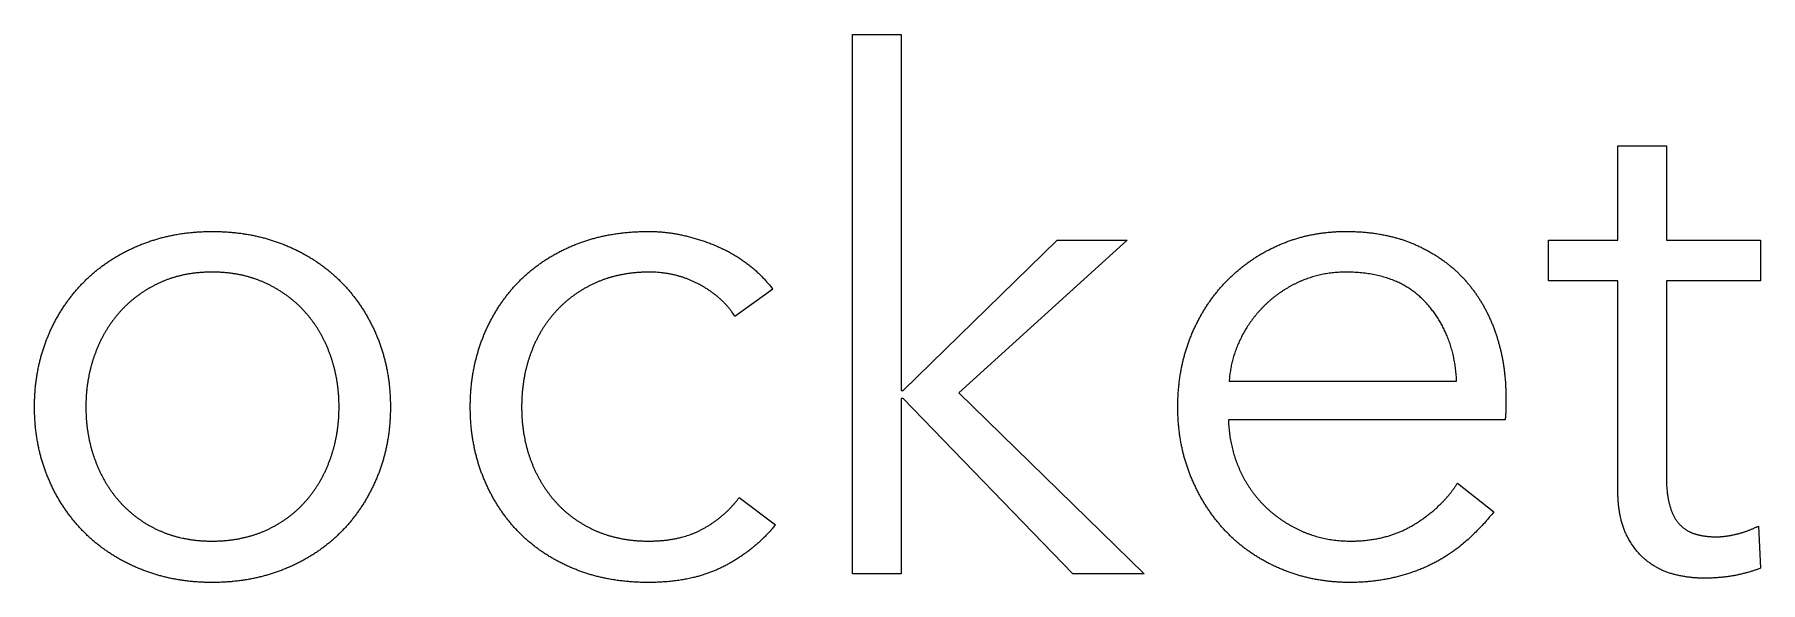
# Model space of a CAD drawing. Header units: millimetres. Extents: x -39.1 to 39.1, y -23.1 to 23.1.
# Drawn here: x 22.86 to 28.18, y -16.32 to -14.63 of the extents above; entities that cross this region are included whole.
import ezdxf

# ---------------------------------------------------------------- set-up
doc = ezdxf.new("R2010")
doc.units = ezdxf.units.MM

msp = doc.modelspace()

# ---------------------------------------------------------------- linework, layer by layer
for p, q in [((25.3792, -14.6342), (25.5288, -14.6342)), ((25.3792, -16.2974), (25.3792, -14.6342)), ((25.3792, -14.6342), (25.3792, -14.6342, -0.05)), ((25.3792, -14.6342, -0.05), (25.5288, -14.6342, -0.05)), ((25.3792, -14.6342), (25.5288, -14.6342)), ((25.3792, -16.2974, -0.05), (25.3792, -14.6342, -0.05)), ((25.3792, -14.6342), (25.3792, -14.6342, -0.05)), ((25.3792, -16.2974), (25.3792, -14.6342)), ((25.3792, -14.6342, -0.05), (25.5288, -14.6342, -0.05)), ((25.3792, -16.2974, -0.05), (25.3792, -14.6342, -0.05)), ((25.5288, -14.6342), (25.5288, -15.732)), ((25.5288, -14.6342), (25.5288, -14.6342, -0.05)), ((25.5288, -14.6342), (25.5288, -14.6342, -0.05)), ((25.5288, -14.6342, -0.05), (25.5288, -15.732, -0.05)), ((25.5288, -14.6342), (25.5288, -15.732)), ((25.5288, -14.6342, -0.05), (25.5288, -15.732, -0.05)), ((27.7398, -15.2678), (27.7398, -14.9774)), ((27.7398, -14.9774), (27.8894, -14.9774)), ((27.7398, -14.9774), (27.7398, -14.9774, -0.05)), ((27.7398, -14.9774, -0.05), (27.8894, -14.9774, -0.05)), ((27.7398, -14.9774), (27.8894, -14.9774)), ((27.7398, -15.2678, -0.05), (27.7398, -14.9774, -0.05)), ((27.7398, -14.9774), (27.7398, -14.9774, -0.05)), ((27.7398, -15.2678), (27.7398, -14.9774)), ((27.7398, -14.9774, -0.05), (27.8894, -14.9774, -0.05)), ((27.7398, -15.2678, -0.05), (27.7398, -14.9774, -0.05)), ((27.8894, -14.9774), (27.8894, -15.2678)), ((27.8894, -14.9774), (27.8894, -14.9774, -0.05)), ((27.8894, -14.9774, -0.05), (27.8894, -15.2678, -0.05)), ((27.8894, -14.9774), (27.8894, -15.2678)), ((27.8894, -14.9774), (27.8894, -14.9774, -0.05)), ((27.8894, -14.9774, -0.05), (27.8894, -15.2678, -0.05)), ((23.4036, -15.2414), (23.4036, -15.2414, -0.05)), ((23.4036, -15.2414), (23.4036, -15.2414, -0.05)), ((24.75, -15.2414), (24.75, -15.2414, -0.05)), ((24.75, -15.2414), (24.75, -15.2414, -0.05)), ((25.5354, -15.732), (26.0106, -15.2678)), ((25.5354, -15.732, -0.05), (26.0106, -15.2678, -0.05)), ((25.5354, -15.732), (26.0106, -15.2678)), ((25.5354, -15.732, -0.05), (26.0106, -15.2678, -0.05)), ((26.2262, -15.2678), (25.707, -15.7386)), ((26.2262, -15.2678, -0.05), (25.707, -15.7386, -0.05)), ((26.2262, -15.2678), (25.707, -15.7386)), ((26.2262, -15.2678, -0.05), (25.707, -15.7386, -0.05)), ((26.0106, -15.2678), (26.2262, -15.2678)), ((26.0106, -15.2678), (26.0106, -15.2678, -0.05)), ((26.0106, -15.2678, -0.05), (26.2262, -15.2678, -0.05)), ((26.0106, -15.2678), (26.2262, -15.2678)), ((26.0106, -15.2678), (26.0106, -15.2678, -0.05)), ((26.0106, -15.2678, -0.05), (26.2262, -15.2678, -0.05)), ((26.2262, -15.2678), (26.2262, -15.2678, -0.05)), ((26.2262, -15.2678), (26.2262, -15.2678, -0.05)), ((26.9016, -15.2414), (26.9016, -15.2414, -0.05)), ((26.9016, -15.2414), (26.9016, -15.2414, -0.05)), ((27.5264, -15.3932), (27.5264, -15.2678)), ((27.5264, -15.2678), (27.7398, -15.2678)), ((27.5264, -15.2678), (27.5264, -15.2678, -0.05)), ((27.5264, -15.2678, -0.05), (27.7398, -15.2678, -0.05)), ((27.5264, -15.2678), (27.7398, -15.2678)), ((27.5264, -15.3932, -0.05), (27.5264, -15.2678, -0.05)), ((27.5264, -15.2678), (27.5264, -15.2678, -0.05)), ((27.5264, -15.3932), (27.5264, -15.2678)), ((27.5264, -15.2678, -0.05), (27.7398, -15.2678, -0.05)), ((27.5264, -15.3932, -0.05), (27.5264, -15.2678, -0.05)), ((27.7398, -15.2678), (27.7398, -15.2678, -0.05)), ((27.7398, -15.2678), (27.7398, -15.2678, -0.05)), ((27.8894, -15.2678), (28.1798, -15.2678)), ((27.8894, -15.2678), (27.8894, -15.2678, -0.05)), ((27.8894, -15.2678, -0.05), (28.1798, -15.2678, -0.05)), ((27.8894, -15.2678), (28.1798, -15.2678)), ((27.8894, -15.2678), (27.8894, -15.2678, -0.05)), ((27.8894, -15.2678, -0.05), (28.1798, -15.2678, -0.05)), ((28.1798, -15.2678), (28.1798, -15.3932)), ((28.1798, -15.2678), (28.1798, -15.2678, -0.05)), ((28.1798, -15.2678), (28.1798, -15.2678, -0.05)), ((28.1798, -15.2678, -0.05), (28.1798, -15.3932, -0.05)), ((28.1798, -15.2678), (28.1798, -15.3932)), ((28.1798, -15.2678, -0.05), (28.1798, -15.3932, -0.05)), ((23.1836, -15.2821), (23.1836, -15.2821, -0.05)), ((23.1836, -15.2821), (23.1836, -15.2821, -0.05)), ((23.6258, -15.2821), (23.6258, -15.2821, -0.05)), ((23.6258, -15.2821), (23.6258, -15.2821, -0.05)), ((24.5234, -15.2821), (24.5234, -15.2821, -0.05)), ((24.5234, -15.2821), (24.5234, -15.2821, -0.05)), ((24.9601, -15.2865), (24.9601, -15.2865, -0.05)), ((24.9601, -15.2865), (24.9601, -15.2865, -0.05)), ((26.697, -15.2821), (26.697, -15.2821, -0.05)), ((26.697, -15.2821), (26.697, -15.2821, -0.05)), ((27.115, -15.2821), (27.115, -15.2821, -0.05)), ((27.115, -15.2821), (27.115, -15.2821, -0.05)), ((23.4036, -15.3668), (23.4036, -15.3668, -0.05)), ((23.4036, -15.3668), (23.4036, -15.3668, -0.05)), ((24.7522, -15.3668), (24.7522, -15.3668, -0.05)), ((24.7522, -15.3668), (24.7522, -15.3668, -0.05)), ((26.9016, -15.3668), (26.9016, -15.3668, -0.05)), ((26.9016, -15.3668), (26.9016, -15.3668, -0.05)), ((23.0098, -15.3954), (23.0098, -15.3954, -0.05)), ((23.0098, -15.3954), (23.0098, -15.3954, -0.05)), ((23.2419, -15.3998), (23.2419, -15.3998, -0.05)), ((23.2419, -15.3998), (23.2419, -15.3998, -0.05)), ((23.5664, -15.3998), (23.5664, -15.3998, -0.05)), ((23.5664, -15.3998), (23.5664, -15.3998, -0.05)), ((23.7996, -15.3954), (23.7996, -15.3954, -0.05)), ((23.7996, -15.3954), (23.7996, -15.3954, -0.05)), ((24.3507, -15.3954), (24.3507, -15.3954, -0.05)), ((24.3507, -15.3954), (24.3507, -15.3954, -0.05)), ((24.5894, -15.3987), (24.5894, -15.3987, -0.05)), ((24.5894, -15.3987), (24.5894, -15.3987, -0.05)), ((24.9073, -15.4053), (24.9073, -15.4053, -0.05)), ((24.9073, -15.4053), (24.9073, -15.4053, -0.05)), ((25.1328, -15.4196), (25.0162, -15.5032)), ((25.1328, -15.4196, -0.05), (25.0162, -15.5032, -0.05)), ((25.1328, -15.4196), (25.0162, -15.5032)), ((25.1328, -15.4196, -0.05), (25.0162, -15.5032, -0.05)), ((25.1328, -15.4196), (25.1328, -15.4196, -0.05)), ((25.1328, -15.4196), (25.1328, -15.4196, -0.05)), ((26.532, -15.3954), (26.532, -15.3954, -0.05)), ((26.532, -15.3954), (26.532, -15.3954, -0.05)), ((26.763, -15.3943), (26.763, -15.3943, -0.05)), ((26.763, -15.3943), (26.763, -15.3943, -0.05)), ((27.269, -15.3921), (27.269, -15.3921, -0.05)), ((27.269, -15.3921), (27.269, -15.3921, -0.05)), ((27.7398, -15.3932), (27.5264, -15.3932)), ((27.5264, -15.3932), (27.5264, -15.3932, -0.05)), ((27.7398, -15.3932, -0.05), (27.5264, -15.3932, -0.05)), ((27.5264, -15.3932), (27.5264, -15.3932, -0.05)), ((27.7398, -15.3932), (27.5264, -15.3932)), ((27.7398, -15.3932, -0.05), (27.5264, -15.3932, -0.05)), ((27.7398, -16.0356), (27.7398, -15.3932)), ((27.7398, -15.3932), (27.7398, -15.3932, -0.05)), ((27.7398, -16.0356, -0.05), (27.7398, -15.3932, -0.05)), ((27.7398, -15.3932), (27.7398, -15.3932, -0.05)), ((27.7398, -16.0356), (27.7398, -15.3932)), ((27.7398, -16.0356, -0.05), (27.7398, -15.3932, -0.05)), ((28.1798, -15.3932), (27.8894, -15.3932)), ((27.8894, -15.3932), (27.8894, -15.9938)), ((27.8894, -15.3932), (27.8894, -15.3932, -0.05)), ((27.8894, -15.3932, -0.05), (27.8894, -15.9938, -0.05)), ((27.8894, -15.3932), (27.8894, -15.9938)), ((28.1798, -15.3932, -0.05), (27.8894, -15.3932, -0.05)), ((27.8894, -15.3932), (27.8894, -15.3932, -0.05)), ((28.1798, -15.3932), (27.8894, -15.3932)), ((27.8894, -15.3932, -0.05), (27.8894, -15.9938, -0.05)), ((28.1798, -15.3932, -0.05), (27.8894, -15.3932, -0.05)), ((28.1798, -15.3932), (28.1798, -15.3932, -0.05)), ((28.1798, -15.3932), (28.1798, -15.3932, -0.05)), ((23.1198, -15.4889), (23.1198, -15.4889, -0.05)), ((23.1198, -15.4889), (23.1198, -15.4889, -0.05)), ((23.6896, -15.4889), (23.6896, -15.4889, -0.05)), ((23.6896, -15.4889), (23.6896, -15.4889, -0.05)), ((24.4651, -15.4867), (24.4651, -15.4867, -0.05)), ((24.4651, -15.4867), (24.4651, -15.4867, -0.05)), ((26.6508, -15.4691), (26.6508, -15.4691, -0.05)), ((26.6508, -15.4691), (26.6508, -15.4691, -0.05)), ((27.1491, -15.4625), (27.1491, -15.4625, -0.05)), ((27.1491, -15.4625), (27.1491, -15.4625, -0.05)), ((25.0162, -15.5032), (25.0162, -15.5032, -0.05)), ((25.0162, -15.5032), (25.0162, -15.5032, -0.05)), ((22.8965, -15.567), (22.8965, -15.567, -0.05)), ((22.8965, -15.567), (22.8965, -15.567, -0.05)), ((23.9129, -15.567), (23.9129, -15.567, -0.05)), ((23.9129, -15.567), (23.9129, -15.567, -0.05)), ((24.2396, -15.567), (24.2396, -15.567, -0.05)), ((24.2396, -15.567), (24.2396, -15.567, -0.05)), ((26.422, -15.567), (26.422, -15.567, -0.05)), ((26.422, -15.567), (26.422, -15.567, -0.05)), ((26.5738, -15.5769), (26.5738, -15.5769, -0.05)), ((26.5738, -15.5769), (26.5738, -15.5769, -0.05)), ((27.3625, -15.5538), (27.3625, -15.5538, -0.05)), ((27.3625, -15.5538), (27.3625, -15.5538, -0.05)), ((23.0417, -15.6209), (23.0417, -15.6209, -0.05)), ((23.0417, -15.6209), (23.0417, -15.6209, -0.05)), ((23.7677, -15.6209), (23.7677, -15.6209, -0.05)), ((23.7677, -15.6209), (23.7677, -15.6209, -0.05)), ((24.3859, -15.6187), (24.3859, -15.6187, -0.05)), ((24.3859, -15.6187), (24.3859, -15.6187, -0.05)), ((26.5408, -15.7034, -0.05), (27.2426, -15.7034, -0.05)), ((26.5408, -15.7034), (26.5408, -15.7034, -0.05)), ((26.5408, -15.7034, -0.05), (27.2426, -15.7034, -0.05)), ((26.5408, -15.7034), (27.2426, -15.7034)), ((26.5408, -15.7034), (26.5408, -15.7034, -0.05)), ((26.5408, -15.7034), (27.2426, -15.7034)), ((27.2426, -15.7034), (27.2426, -15.7034, -0.05)), ((27.2426, -15.7034), (27.2426, -15.7034, -0.05)), ((25.5288, -15.732), (25.5354, -15.732)), ((25.5288, -15.732), (25.5288, -15.732, -0.05)), ((25.5288, -15.732, -0.05), (25.5354, -15.732, -0.05)), ((25.5288, -15.732), (25.5354, -15.732)), ((25.5288, -15.732), (25.5288, -15.732, -0.05)), ((25.5288, -15.732, -0.05), (25.5354, -15.732, -0.05)), ((25.5354, -15.7562), (25.5288, -15.7562)), ((25.5288, -15.7562), (25.5288, -16.2974)), ((25.5288, -15.7562), (25.5288, -15.7562, -0.05)), ((25.5288, -15.7562, -0.05), (25.5288, -16.2974, -0.05)), ((25.5288, -15.7562), (25.5288, -16.2974)), ((25.5354, -15.7562, -0.05), (25.5288, -15.7562, -0.05)), ((25.5288, -15.7562), (25.5288, -15.7562, -0.05)), ((25.5354, -15.7562), (25.5288, -15.7562)), ((25.5288, -15.7562, -0.05), (25.5288, -16.2974, -0.05)), ((25.5354, -15.7562, -0.05), (25.5288, -15.7562, -0.05)), ((25.5354, -15.732), (25.5354, -15.732, -0.05)), ((25.5354, -15.732), (25.5354, -15.732, -0.05)), ((26.059, -16.2974), (25.5354, -15.7562)), ((25.5354, -15.7562), (25.5354, -15.7562, -0.05)), ((26.059, -16.2974, -0.05), (25.5354, -15.7562, -0.05)), ((25.5354, -15.7562), (25.5354, -15.7562, -0.05)), ((26.059, -16.2974), (25.5354, -15.7562)), ((26.059, -16.2974, -0.05), (25.5354, -15.7562, -0.05)), ((25.707, -15.7386), (26.279, -16.2974)), ((25.707, -15.7386), (25.707, -15.7386, -0.05)), ((25.707, -15.7386, -0.05), (26.279, -16.2974, -0.05)), ((25.707, -15.7386), (26.279, -16.2974)), ((25.707, -15.7386), (25.707, -15.7386, -0.05)), ((25.707, -15.7386, -0.05), (26.279, -16.2974, -0.05)), ((27.3944, -15.7518), (27.3944, -15.7518, -0.05)), ((27.3944, -15.7518), (27.3944, -15.7518, -0.05)), ((22.8558, -15.7826), (22.8558, -15.7826, -0.05)), ((22.8558, -15.7826), (22.8558, -15.7826, -0.05)), ((23.0142, -15.7826), (23.0142, -15.7826, -0.05)), ((23.0142, -15.7826), (23.0142, -15.7826, -0.05)), ((23.7952, -15.7826), (23.7952, -15.7826, -0.05)), ((23.7952, -15.7826), (23.7952, -15.7826, -0.05)), ((23.9536, -15.7826), (23.9536, -15.7826, -0.05)), ((23.9536, -15.7826), (23.9536, -15.7826, -0.05)), ((24.2, -15.7826), (24.2, -15.7826, -0.05)), ((24.2, -15.7826), (24.2, -15.7826, -0.05)), ((24.3584, -15.7826), (24.3584, -15.7826, -0.05)), ((24.3584, -15.7826), (24.3584, -15.7826, -0.05)), ((26.3824, -15.7826), (26.3824, -15.7826, -0.05)), ((26.3824, -15.7826), (26.3824, -15.7826, -0.05)), ((27.3944, -15.7848), (27.3944, -15.7848, -0.05)), ((27.3944, -15.7848), (27.3944, -15.7848, -0.05)), ((27.3922, -15.8222), (26.5386, -15.8222)), ((26.5386, -15.8222), (26.5386, -15.8222, -0.05)), ((27.3922, -15.8222, -0.05), (26.5386, -15.8222, -0.05)), ((26.5386, -15.8222), (26.5386, -15.8222, -0.05)), ((27.3922, -15.8222), (26.5386, -15.8222)), ((27.3922, -15.8222, -0.05), (26.5386, -15.8222, -0.05)), ((27.3922, -15.8222), (27.3922, -15.8222, -0.05)), ((27.3922, -15.8222), (27.3922, -15.8222, -0.05)), ((23.0417, -15.9443), (23.0417, -15.9443, -0.05)), ((23.0417, -15.9443), (23.0417, -15.9443, -0.05)), ((23.7677, -15.9443), (23.7677, -15.9443, -0.05)), ((23.7677, -15.9443), (23.7677, -15.9443, -0.05)), ((24.3859, -15.9454), (24.3859, -15.9454, -0.05)), ((24.3859, -15.9454), (24.3859, -15.9454, -0.05)), ((26.5694, -15.9674), (26.5694, -15.9674, -0.05)), ((26.5694, -15.9674), (26.5694, -15.9674, -0.05)), ((22.8965, -15.9982), (22.8965, -15.9982, -0.05)), ((22.8965, -15.9982), (22.8965, -15.9982, -0.05)), ((23.9129, -15.9982), (23.9129, -15.9982, -0.05)), ((23.9129, -15.9982), (23.9129, -15.9982, -0.05)), ((24.2396, -15.9982), (24.2396, -15.9982, -0.05)), ((24.2396, -15.9982), (24.2396, -15.9982, -0.05)), ((26.4231, -15.9982), (26.4231, -15.9982, -0.05)), ((26.4231, -15.9982), (26.4231, -15.9982, -0.05)), ((27.2448, -16.018), (27.357, -16.106)), ((27.2448, -16.018), (27.2448, -16.018, -0.05)), ((27.2448, -16.018, -0.05), (27.357, -16.106, -0.05)), ((27.2448, -16.018), (27.357, -16.106)), ((27.2448, -16.018), (27.2448, -16.018, -0.05)), ((27.2448, -16.018, -0.05), (27.357, -16.106, -0.05)), ((27.8894, -15.9938), (27.8894, -15.9938, -0.05)), ((27.8894, -15.9938), (27.8894, -15.9938, -0.05)), ((23.1198, -16.0763), (23.1198, -16.0763, -0.05)), ((23.1198, -16.0763), (23.1198, -16.0763, -0.05)), ((23.6896, -16.0763), (23.6896, -16.0763, -0.05)), ((23.6896, -16.0763), (23.6896, -16.0763, -0.05)), ((24.464, -16.0763), (24.464, -16.0763, -0.05)), ((24.464, -16.0763), (24.464, -16.0763, -0.05)), ((25.0294, -16.062), (25.1416, -16.1456)), ((25.0294, -16.062), (25.0294, -16.062, -0.05)), ((25.0294, -16.062, -0.05), (25.1416, -16.1456, -0.05)), ((25.0294, -16.062), (25.1416, -16.1456)), ((25.0294, -16.062), (25.0294, -16.062, -0.05)), ((25.0294, -16.062, -0.05), (25.1416, -16.1456, -0.05)), ((27.7398, -16.0356), (27.7398, -16.0356, -0.05)), ((27.7398, -16.0356), (27.7398, -16.0356, -0.05)), ((26.6486, -16.0862), (26.6486, -16.0862, -0.05)), ((26.6486, -16.0862), (26.6486, -16.0862, -0.05)), ((27.357, -16.106), (27.357, -16.106, -0.05)), ((27.357, -16.106), (27.357, -16.106, -0.05)), ((27.9004, -16.0884), (27.9004, -16.0884, -0.05)), ((27.9004, -16.0884), (27.9004, -16.0884, -0.05)), ((23.0098, -16.1698), (23.0098, -16.1698, -0.05)), ((23.0098, -16.1698), (23.0098, -16.1698, -0.05)), ((23.2419, -16.1643), (23.2419, -16.1643, -0.05)), ((23.2419, -16.1643), (23.2419, -16.1643, -0.05)), ((23.5664, -16.1643), (23.5664, -16.1643, -0.05)), ((23.5664, -16.1643), (23.5664, -16.1643, -0.05)), ((23.7996, -16.1698), (23.7996, -16.1698, -0.05)), ((23.7996, -16.1698), (23.7996, -16.1698, -0.05)), ((24.3507, -16.1698), (24.3507, -16.1698, -0.05)), ((24.3507, -16.1698), (24.3507, -16.1698, -0.05)), ((24.5872, -16.1643), (24.5872, -16.1643, -0.05)), ((24.5872, -16.1643), (24.5872, -16.1643, -0.05)), ((24.9172, -16.1588), (24.9172, -16.1588, -0.05)), ((24.9172, -16.1588), (24.9172, -16.1588, -0.05)), ((25.1416, -16.1456), (25.1416, -16.1456, -0.05)), ((25.1416, -16.1456), (25.1416, -16.1456, -0.05)), ((26.5342, -16.1698), (26.5342, -16.1698, -0.05)), ((26.5342, -16.1698), (26.5342, -16.1698, -0.05)), ((26.7674, -16.1665), (26.7674, -16.1665, -0.05)), ((26.7674, -16.1665), (26.7674, -16.1665, -0.05)), ((27.1161, -16.1423), (27.1161, -16.1423, -0.05)), ((27.1161, -16.1423), (27.1161, -16.1423, -0.05)), ((27.7651, -16.1742), (27.7651, -16.1742, -0.05)), ((27.7651, -16.1742), (27.7651, -16.1742, -0.05)), ((27.9323, -16.1467), (27.9323, -16.1467, -0.05)), ((27.9323, -16.1467), (27.9323, -16.1467, -0.05)), ((27.9818, -16.1753), (27.9818, -16.1753, -0.05)), ((27.9818, -16.1753), (27.9818, -16.1753, -0.05)), ((28.0434, -16.183), (28.0434, -16.183, -0.05)), ((28.0434, -16.183), (28.0434, -16.183, -0.05)), ((28.1083, -16.1742), (28.1083, -16.1742, -0.05)), ((28.1083, -16.1742), (28.1083, -16.1742, -0.05)), ((28.1732, -16.15), (28.1798, -16.2798)), ((28.1732, -16.15), (28.1732, -16.15, -0.05)), ((28.1732, -16.15, -0.05), (28.1798, -16.2798, -0.05)), ((28.1732, -16.15), (28.1798, -16.2798)), ((28.1732, -16.15), (28.1732, -16.15, -0.05)), ((28.1732, -16.15, -0.05), (28.1798, -16.2798, -0.05)), ((23.4036, -16.1962), (23.4036, -16.1962, -0.05)), ((23.4036, -16.1962), (23.4036, -16.1962, -0.05)), ((24.75, -16.1962), (24.75, -16.1962, -0.05)), ((24.75, -16.1962), (24.75, -16.1962, -0.05)), ((26.9148, -16.1962), (26.9148, -16.1962, -0.05)), ((26.9148, -16.1962), (26.9148, -16.1962, -0.05)), ((23.1836, -16.2831), (23.1836, -16.2831, -0.05)), ((23.1836, -16.2831), (23.1836, -16.2831, -0.05)), ((23.6258, -16.2831), (23.6258, -16.2831, -0.05)), ((23.6258, -16.2831), (23.6258, -16.2831, -0.05)), ((24.5234, -16.2831), (24.5234, -16.2831, -0.05)), ((24.5234, -16.2831), (24.5234, -16.2831, -0.05)), ((24.9799, -16.2754), (24.9799, -16.2754, -0.05)), ((24.9799, -16.2754), (24.9799, -16.2754, -0.05)), ((26.7025, -16.2831), (26.7025, -16.2831, -0.05)), ((26.7025, -16.2831), (26.7025, -16.2831, -0.05)), ((27.1535, -16.2732), (27.1535, -16.2732, -0.05)), ((27.1535, -16.2732), (27.1535, -16.2732, -0.05)), ((27.83, -16.2578), (27.83, -16.2578, -0.05)), ((27.83, -16.2578), (27.83, -16.2578, -0.05)), ((28.1798, -16.2798), (28.1798, -16.2798, -0.05)), ((28.1798, -16.2798), (28.1798, -16.2798, -0.05)), ((23.4036, -16.3238), (23.4036, -16.3238, -0.05)), ((23.4036, -16.3238), (23.4036, -16.3238, -0.05)), ((24.75, -16.3238), (24.75, -16.3238, -0.05)), ((24.75, -16.3238), (24.75, -16.3238, -0.05)), ((25.5288, -16.2974), (25.3792, -16.2974)), ((25.3792, -16.2974), (25.3792, -16.2974, -0.05)), ((25.5288, -16.2974, -0.05), (25.3792, -16.2974, -0.05)), ((25.3792, -16.2974), (25.3792, -16.2974, -0.05)), ((25.5288, -16.2974), (25.3792, -16.2974)), ((25.5288, -16.2974, -0.05), (25.3792, -16.2974, -0.05)), ((25.5288, -16.2974), (25.5288, -16.2974, -0.05)), ((25.5288, -16.2974), (25.5288, -16.2974, -0.05)), ((26.279, -16.2974), (26.059, -16.2974)), ((26.059, -16.2974), (26.059, -16.2974, -0.05)), ((26.279, -16.2974, -0.05), (26.059, -16.2974, -0.05)), ((26.059, -16.2974), (26.059, -16.2974, -0.05)), ((26.279, -16.2974), (26.059, -16.2974)), ((26.279, -16.2974, -0.05), (26.059, -16.2974, -0.05)), ((26.279, -16.2974), (26.279, -16.2974, -0.05)), ((26.279, -16.2974), (26.279, -16.2974, -0.05)), ((26.9148, -16.3238), (26.9148, -16.3238, -0.05)), ((26.9148, -16.3238), (26.9148, -16.3238, -0.05)), ((27.9158, -16.2996), (27.9158, -16.2996, -0.05)), ((27.9158, -16.2996), (27.9158, -16.2996, -0.05)), ((28.0038, -16.3106), (28.0038, -16.3106, -0.05)), ((28.0038, -16.3106), (28.0038, -16.3106, -0.05)), ((28.0973, -16.3029), (28.0973, -16.3029, -0.05)), ((28.0973, -16.3029), (28.0973, -16.3029, -0.05))]:
    msp.add_line(p, q)
for points in [[(23.1836, -15.2821), (23.2848, -15.2414), (23.4036, -15.2414)], [(23.1836, -15.2821, -0.05), (23.2848, -15.2414, -0.05), (23.4036, -15.2414, -0.05)], [(23.1836, -15.2821), (23.2848, -15.2414), (23.4036, -15.2414)], [(23.1836, -15.2821, -0.05), (23.2848, -15.2414, -0.05), (23.4036, -15.2414, -0.05)], [(23.4036, -15.2414), (23.5246, -15.2414), (23.6258, -15.2821)], [(23.4036, -15.2414, -0.05), (23.5246, -15.2414, -0.05), (23.6258, -15.2821, -0.05)], [(23.4036, -15.2414), (23.5246, -15.2414), (23.6258, -15.2821)], [(23.4036, -15.2414, -0.05), (23.5246, -15.2414, -0.05), (23.6258, -15.2821, -0.05)], [(24.5234, -15.2821), (24.6246, -15.2414), (24.75, -15.2414)], [(24.5234, -15.2821, -0.05), (24.6246, -15.2414, -0.05), (24.75, -15.2414, -0.05)], [(24.5234, -15.2821), (24.6246, -15.2414), (24.75, -15.2414)], [(24.5234, -15.2821, -0.05), (24.6246, -15.2414, -0.05), (24.75, -15.2414, -0.05)], [(24.75, -15.2414), (24.8534, -15.2414), (24.9601, -15.2865)], [(24.75, -15.2414, -0.05), (24.8534, -15.2414, -0.05), (24.9601, -15.2865, -0.05)], [(24.75, -15.2414), (24.8534, -15.2414), (24.9601, -15.2865)], [(24.75, -15.2414, -0.05), (24.8534, -15.2414, -0.05), (24.9601, -15.2865, -0.05)], [(26.697, -15.2821), (26.7916, -15.2414), (26.9016, -15.2414)], [(26.697, -15.2821, -0.05), (26.7916, -15.2414, -0.05), (26.9016, -15.2414, -0.05)], [(26.697, -15.2821), (26.7916, -15.2414), (26.9016, -15.2414)], [(26.697, -15.2821, -0.05), (26.7916, -15.2414, -0.05), (26.9016, -15.2414, -0.05)], [(26.9016, -15.2414), (27.0226, -15.2414), (27.115, -15.2821)], [(26.9016, -15.2414, -0.05), (27.0226, -15.2414, -0.05), (27.115, -15.2821, -0.05)], [(26.9016, -15.2414), (27.0226, -15.2414), (27.115, -15.2821)], [(26.9016, -15.2414, -0.05), (27.0226, -15.2414, -0.05), (27.115, -15.2821, -0.05)], [(23.0098, -15.3954), (23.0824, -15.3228), (23.1836, -15.2821)], [(23.0098, -15.3954, -0.05), (23.0824, -15.3228, -0.05), (23.1836, -15.2821, -0.05)], [(23.0098, -15.3954), (23.0824, -15.3228), (23.1836, -15.2821)], [(23.0098, -15.3954, -0.05), (23.0824, -15.3228, -0.05), (23.1836, -15.2821, -0.05)], [(23.6258, -15.2821), (23.727, -15.3228), (23.7996, -15.3954)], [(23.6258, -15.2821, -0.05), (23.727, -15.3228, -0.05), (23.7996, -15.3954, -0.05)], [(23.6258, -15.2821), (23.727, -15.3228), (23.7996, -15.3954)], [(23.6258, -15.2821, -0.05), (23.727, -15.3228, -0.05), (23.7996, -15.3954, -0.05)], [(24.3507, -15.3954), (24.4222, -15.3228), (24.5234, -15.2821)], [(24.3507, -15.3954, -0.05), (24.4222, -15.3228, -0.05), (24.5234, -15.2821, -0.05)], [(24.3507, -15.3954), (24.4222, -15.3228), (24.5234, -15.2821)], [(24.3507, -15.3954, -0.05), (24.4222, -15.3228, -0.05), (24.5234, -15.2821, -0.05)], [(24.9601, -15.2865), (25.0668, -15.3316), (25.1328, -15.4196)], [(24.9601, -15.2865, -0.05), (25.0668, -15.3316, -0.05), (25.1328, -15.4196, -0.05)], [(24.9601, -15.2865), (25.0668, -15.3316), (25.1328, -15.4196)], [(24.9601, -15.2865, -0.05), (25.0668, -15.3316, -0.05), (25.1328, -15.4196, -0.05)], [(26.532, -15.3954), (26.6024, -15.3228), (26.697, -15.2821)], [(26.532, -15.3954, -0.05), (26.6024, -15.3228, -0.05), (26.697, -15.2821, -0.05)], [(26.532, -15.3954), (26.6024, -15.3228), (26.697, -15.2821)], [(26.532, -15.3954, -0.05), (26.6024, -15.3228, -0.05), (26.697, -15.2821, -0.05)], [(27.115, -15.2821), (27.2074, -15.3228), (27.269, -15.3921)], [(27.115, -15.2821, -0.05), (27.2074, -15.3228, -0.05), (27.269, -15.3921, -0.05)], [(27.115, -15.2821), (27.2074, -15.3228), (27.269, -15.3921)], [(27.115, -15.2821, -0.05), (27.2074, -15.3228, -0.05), (27.269, -15.3921, -0.05)], [(23.4036, -15.3668, -0.05), (23.3134, -15.3668, -0.05), (23.2419, -15.3998, -0.05)], [(23.4036, -15.3668, -0.05), (23.3134, -15.3668, -0.05), (23.2419, -15.3998, -0.05)], [(23.4036, -15.3668), (23.3134, -15.3668), (23.2419, -15.3998)], [(23.4036, -15.3668), (23.3134, -15.3668), (23.2419, -15.3998)], [(23.5664, -15.3998, -0.05), (23.4938, -15.3668, -0.05), (23.4036, -15.3668, -0.05)], [(23.5664, -15.3998, -0.05), (23.4938, -15.3668, -0.05), (23.4036, -15.3668, -0.05)], [(23.5664, -15.3998), (23.4938, -15.3668), (23.4036, -15.3668)], [(23.5664, -15.3998), (23.4938, -15.3668), (23.4036, -15.3668)], [(24.7522, -15.3668), (24.662, -15.3668), (24.5894, -15.3987)], [(24.7522, -15.3668, -0.05), (24.662, -15.3668, -0.05), (24.5894, -15.3987, -0.05)], [(24.7522, -15.3668), (24.662, -15.3668), (24.5894, -15.3987)], [(24.7522, -15.3668, -0.05), (24.662, -15.3668, -0.05), (24.5894, -15.3987, -0.05)], [(24.9073, -15.4053), (24.8358, -15.3668), (24.7522, -15.3668)], [(24.9073, -15.4053, -0.05), (24.8358, -15.3668, -0.05), (24.7522, -15.3668, -0.05)], [(24.9073, -15.4053), (24.8358, -15.3668), (24.7522, -15.3668)], [(24.9073, -15.4053, -0.05), (24.8358, -15.3668, -0.05), (24.7522, -15.3668, -0.05)], [(26.9016, -15.3668, -0.05), (26.8268, -15.3668, -0.05), (26.763, -15.3943, -0.05)], [(26.9016, -15.3668, -0.05), (26.8268, -15.3668, -0.05), (26.763, -15.3943, -0.05)], [(26.9016, -15.3668), (26.8268, -15.3668), (26.763, -15.3943)], [(26.9016, -15.3668), (26.8268, -15.3668), (26.763, -15.3943)], [(27.1491, -15.4625, -0.05), (27.0622, -15.3668, -0.05), (26.9016, -15.3668, -0.05)], [(27.1491, -15.4625, -0.05), (27.0622, -15.3668, -0.05), (26.9016, -15.3668, -0.05)], [(27.1491, -15.4625), (27.0622, -15.3668), (26.9016, -15.3668)], [(27.1491, -15.4625), (27.0622, -15.3668), (26.9016, -15.3668)], [(22.8965, -15.567), (22.9372, -15.468), (23.0098, -15.3954)], [(22.8965, -15.567, -0.05), (22.9372, -15.468, -0.05), (23.0098, -15.3954, -0.05)], [(22.8965, -15.567), (22.9372, -15.468), (23.0098, -15.3954)], [(22.8965, -15.567, -0.05), (22.9372, -15.468, -0.05), (23.0098, -15.3954, -0.05)], [(23.2419, -15.3998, -0.05), (23.1704, -15.4328, -0.05), (23.1198, -15.4889, -0.05)], [(23.2419, -15.3998, -0.05), (23.1704, -15.4328, -0.05), (23.1198, -15.4889, -0.05)], [(23.2419, -15.3998), (23.1704, -15.4328), (23.1198, -15.4889)], [(23.2419, -15.3998), (23.1704, -15.4328), (23.1198, -15.4889)], [(23.6896, -15.4889, -0.05), (23.639, -15.4328, -0.05), (23.5664, -15.3998, -0.05)], [(23.6896, -15.4889, -0.05), (23.639, -15.4328, -0.05), (23.5664, -15.3998, -0.05)], [(23.6896, -15.4889), (23.639, -15.4328), (23.5664, -15.3998)], [(23.6896, -15.4889), (23.639, -15.4328), (23.5664, -15.3998)], [(23.7996, -15.3954), (23.8722, -15.468), (23.9129, -15.567)], [(23.7996, -15.3954, -0.05), (23.8722, -15.468, -0.05), (23.9129, -15.567, -0.05)], [(23.7996, -15.3954), (23.8722, -15.468), (23.9129, -15.567)], [(23.7996, -15.3954, -0.05), (23.8722, -15.468, -0.05), (23.9129, -15.567, -0.05)], [(24.2396, -15.567), (24.2792, -15.468), (24.3507, -15.3954)], [(24.2396, -15.567, -0.05), (24.2792, -15.468, -0.05), (24.3507, -15.3954, -0.05)], [(24.2396, -15.567), (24.2792, -15.468), (24.3507, -15.3954)], [(24.2396, -15.567, -0.05), (24.2792, -15.468, -0.05), (24.3507, -15.3954, -0.05)], [(24.5894, -15.3987), (24.5168, -15.4306), (24.4651, -15.4867)], [(24.5894, -15.3987, -0.05), (24.5168, -15.4306, -0.05), (24.4651, -15.4867, -0.05)], [(24.5894, -15.3987), (24.5168, -15.4306), (24.4651, -15.4867)], [(24.5894, -15.3987, -0.05), (24.5168, -15.4306, -0.05), (24.4651, -15.4867, -0.05)], [(25.0162, -15.5032), (24.9788, -15.4438), (24.9073, -15.4053)], [(25.0162, -15.5032, -0.05), (24.9788, -15.4438, -0.05), (24.9073, -15.4053, -0.05)], [(25.0162, -15.5032), (24.9788, -15.4438), (24.9073, -15.4053)], [(25.0162, -15.5032, -0.05), (24.9788, -15.4438, -0.05), (24.9073, -15.4053, -0.05)], [(26.422, -15.567), (26.4616, -15.468), (26.532, -15.3954)], [(26.422, -15.567, -0.05), (26.4616, -15.468, -0.05), (26.532, -15.3954, -0.05)], [(26.422, -15.567), (26.4616, -15.468), (26.532, -15.3954)], [(26.422, -15.567, -0.05), (26.4616, -15.468, -0.05), (26.532, -15.3954, -0.05)], [(26.763, -15.3943, -0.05), (26.6992, -15.4218, -0.05), (26.6508, -15.4691, -0.05)], [(26.763, -15.3943, -0.05), (26.6992, -15.4218, -0.05), (26.6508, -15.4691, -0.05)], [(26.763, -15.3943), (26.6992, -15.4218), (26.6508, -15.4691)], [(26.763, -15.3943), (26.6992, -15.4218), (26.6508, -15.4691)], [(27.269, -15.3921), (27.3306, -15.4614), (27.3625, -15.5538)], [(27.269, -15.3921, -0.05), (27.3306, -15.4614, -0.05), (27.3625, -15.5538, -0.05)], [(27.269, -15.3921), (27.3306, -15.4614), (27.3625, -15.5538)], [(27.269, -15.3921, -0.05), (27.3306, -15.4614, -0.05), (27.3625, -15.5538, -0.05)], [(23.1198, -15.4889, -0.05), (23.0692, -15.545, -0.05), (23.0417, -15.6209, -0.05)], [(23.1198, -15.4889, -0.05), (23.0692, -15.545, -0.05), (23.0417, -15.6209, -0.05)], [(23.1198, -15.4889), (23.0692, -15.545), (23.0417, -15.6209)], [(23.1198, -15.4889), (23.0692, -15.545), (23.0417, -15.6209)], [(23.7677, -15.6209, -0.05), (23.7402, -15.545, -0.05), (23.6896, -15.4889, -0.05)], [(23.7677, -15.6209, -0.05), (23.7402, -15.545, -0.05), (23.6896, -15.4889, -0.05)], [(23.7677, -15.6209), (23.7402, -15.545), (23.6896, -15.4889)], [(23.7677, -15.6209), (23.7402, -15.545), (23.6896, -15.4889)], [(24.4651, -15.4867), (24.4134, -15.5428), (24.3859, -15.6187)], [(24.4651, -15.4867, -0.05), (24.4134, -15.5428, -0.05), (24.3859, -15.6187, -0.05)], [(24.4651, -15.4867), (24.4134, -15.5428), (24.3859, -15.6187)], [(24.4651, -15.4867, -0.05), (24.4134, -15.5428, -0.05), (24.3859, -15.6187, -0.05)], [(26.6508, -15.4691, -0.05), (26.6024, -15.5164, -0.05), (26.5738, -15.5769, -0.05)], [(26.6508, -15.4691, -0.05), (26.6024, -15.5164, -0.05), (26.5738, -15.5769, -0.05)], [(26.6508, -15.4691), (26.6024, -15.5164), (26.5738, -15.5769)], [(26.6508, -15.4691), (26.6024, -15.5164), (26.5738, -15.5769)], [(27.2426, -15.7034, -0.05), (27.236, -15.5582, -0.05), (27.1491, -15.4625, -0.05)], [(27.2426, -15.7034, -0.05), (27.236, -15.5582, -0.05), (27.1491, -15.4625, -0.05)], [(27.2426, -15.7034), (27.236, -15.5582), (27.1491, -15.4625)], [(27.2426, -15.7034), (27.236, -15.5582), (27.1491, -15.4625)], [(22.8558, -15.7826), (22.8558, -15.666), (22.8965, -15.567)], [(22.8558, -15.7826, -0.05), (22.8558, -15.666, -0.05), (22.8965, -15.567, -0.05)], [(22.8558, -15.7826), (22.8558, -15.666), (22.8965, -15.567)], [(22.8558, -15.7826, -0.05), (22.8558, -15.666, -0.05), (22.8965, -15.567, -0.05)], [(23.9129, -15.567), (23.9536, -15.666), (23.9536, -15.7826)], [(23.9129, -15.567, -0.05), (23.9536, -15.666, -0.05), (23.9536, -15.7826, -0.05)], [(23.9129, -15.567), (23.9536, -15.666), (23.9536, -15.7826)], [(23.9129, -15.567, -0.05), (23.9536, -15.666, -0.05), (23.9536, -15.7826, -0.05)], [(24.2, -15.7826), (24.2, -15.666), (24.2396, -15.567)], [(24.2, -15.7826, -0.05), (24.2, -15.666, -0.05), (24.2396, -15.567, -0.05)], [(24.2, -15.7826), (24.2, -15.666), (24.2396, -15.567)], [(24.2, -15.7826, -0.05), (24.2, -15.666, -0.05), (24.2396, -15.567, -0.05)], [(26.3824, -15.7826), (26.3824, -15.666), (26.422, -15.567)], [(26.3824, -15.7826, -0.05), (26.3824, -15.666, -0.05), (26.422, -15.567, -0.05)], [(26.3824, -15.7826), (26.3824, -15.666), (26.422, -15.567)], [(26.3824, -15.7826, -0.05), (26.3824, -15.666, -0.05), (26.422, -15.567, -0.05)], [(26.5738, -15.5769, -0.05), (26.5452, -15.6374, -0.05), (26.5408, -15.7034, -0.05)], [(26.5738, -15.5769, -0.05), (26.5452, -15.6374, -0.05), (26.5408, -15.7034, -0.05)], [(26.5738, -15.5769), (26.5452, -15.6374), (26.5408, -15.7034)], [(26.5738, -15.5769), (26.5452, -15.6374), (26.5408, -15.7034)], [(27.3625, -15.5538), (27.3944, -15.6462), (27.3944, -15.7518)], [(27.3625, -15.5538, -0.05), (27.3944, -15.6462, -0.05), (27.3944, -15.7518, -0.05)], [(27.3625, -15.5538), (27.3944, -15.6462), (27.3944, -15.7518)], [(27.3625, -15.5538, -0.05), (27.3944, -15.6462, -0.05), (27.3944, -15.7518, -0.05)], [(23.0417, -15.6209, -0.05), (23.0142, -15.6968, -0.05), (23.0142, -15.7826, -0.05)], [(23.0417, -15.6209, -0.05), (23.0142, -15.6968, -0.05), (23.0142, -15.7826, -0.05)], [(23.0417, -15.6209), (23.0142, -15.6968), (23.0142, -15.7826)], [(23.0417, -15.6209), (23.0142, -15.6968), (23.0142, -15.7826)], [(23.7952, -15.7826, -0.05), (23.7952, -15.6968, -0.05), (23.7677, -15.6209, -0.05)], [(23.7952, -15.7826, -0.05), (23.7952, -15.6968, -0.05), (23.7677, -15.6209, -0.05)], [(23.7952, -15.7826), (23.7952, -15.6968), (23.7677, -15.6209)], [(23.7952, -15.7826), (23.7952, -15.6968), (23.7677, -15.6209)], [(24.3859, -15.6187), (24.3584, -15.6946), (24.3584, -15.7826)], [(24.3859, -15.6187, -0.05), (24.3584, -15.6946, -0.05), (24.3584, -15.7826, -0.05)], [(24.3859, -15.6187), (24.3584, -15.6946), (24.3584, -15.7826)], [(24.3859, -15.6187, -0.05), (24.3584, -15.6946, -0.05), (24.3584, -15.7826, -0.05)], [(27.3944, -15.7518), (27.3944, -15.7672), (27.3944, -15.7848)], [(27.3944, -15.7518, -0.05), (27.3944, -15.7672, -0.05), (27.3944, -15.7848, -0.05)], [(27.3944, -15.7518), (27.3944, -15.7672), (27.3944, -15.7848)], [(27.3944, -15.7518, -0.05), (27.3944, -15.7672, -0.05), (27.3944, -15.7848, -0.05)], [(22.8965, -15.9982), (22.8558, -15.8992), (22.8558, -15.7826)], [(22.8965, -15.9982, -0.05), (22.8558, -15.8992, -0.05), (22.8558, -15.7826, -0.05)], [(22.8965, -15.9982), (22.8558, -15.8992), (22.8558, -15.7826)], [(22.8965, -15.9982, -0.05), (22.8558, -15.8992, -0.05), (22.8558, -15.7826, -0.05)], [(23.0142, -15.7826, -0.05), (23.0142, -15.8684, -0.05), (23.0417, -15.9443, -0.05)], [(23.0142, -15.7826, -0.05), (23.0142, -15.8684, -0.05), (23.0417, -15.9443, -0.05)], [(23.0142, -15.7826), (23.0142, -15.8684), (23.0417, -15.9443)], [(23.0142, -15.7826), (23.0142, -15.8684), (23.0417, -15.9443)], [(23.7677, -15.9443, -0.05), (23.7952, -15.8684, -0.05), (23.7952, -15.7826, -0.05)], [(23.7677, -15.9443, -0.05), (23.7952, -15.8684, -0.05), (23.7952, -15.7826, -0.05)], [(23.7677, -15.9443), (23.7952, -15.8684), (23.7952, -15.7826)], [(23.7677, -15.9443), (23.7952, -15.8684), (23.7952, -15.7826)], [(23.9536, -15.7826), (23.9536, -15.8992), (23.9129, -15.9982)], [(23.9536, -15.7826, -0.05), (23.9536, -15.8992, -0.05), (23.9129, -15.9982, -0.05)], [(23.9536, -15.7826), (23.9536, -15.8992), (23.9129, -15.9982)], [(23.9536, -15.7826, -0.05), (23.9536, -15.8992, -0.05), (23.9129, -15.9982, -0.05)], [(24.2396, -15.9982), (24.2, -15.8992), (24.2, -15.7826)], [(24.2396, -15.9982, -0.05), (24.2, -15.8992, -0.05), (24.2, -15.7826, -0.05)], [(24.2396, -15.9982), (24.2, -15.8992), (24.2, -15.7826)], [(24.2396, -15.9982, -0.05), (24.2, -15.8992, -0.05), (24.2, -15.7826, -0.05)], [(24.3584, -15.7826), (24.3584, -15.8706), (24.3859, -15.9454)], [(24.3584, -15.7826, -0.05), (24.3584, -15.8706, -0.05), (24.3859, -15.9454, -0.05)], [(24.3584, -15.7826), (24.3584, -15.8706), (24.3859, -15.9454)], [(24.3584, -15.7826, -0.05), (24.3584, -15.8706, -0.05), (24.3859, -15.9454, -0.05)], [(26.4231, -15.9982), (26.3824, -15.8992), (26.3824, -15.7826)], [(26.4231, -15.9982, -0.05), (26.3824, -15.8992, -0.05), (26.3824, -15.7826, -0.05)], [(26.4231, -15.9982), (26.3824, -15.8992), (26.3824, -15.7826)], [(26.4231, -15.9982, -0.05), (26.3824, -15.8992, -0.05), (26.3824, -15.7826, -0.05)], [(27.3944, -15.7848), (27.3944, -15.8024), (27.3922, -15.8222)], [(27.3944, -15.7848, -0.05), (27.3944, -15.8024, -0.05), (27.3922, -15.8222, -0.05)], [(27.3944, -15.7848), (27.3944, -15.8024), (27.3922, -15.8222)], [(27.3944, -15.7848, -0.05), (27.3944, -15.8024, -0.05), (27.3922, -15.8222, -0.05)], [(26.5386, -15.8222), (26.5408, -15.8992), (26.5694, -15.9674)], [(26.5386, -15.8222, -0.05), (26.5408, -15.8992, -0.05), (26.5694, -15.9674, -0.05)], [(26.5386, -15.8222), (26.5408, -15.8992), (26.5694, -15.9674)], [(26.5386, -15.8222, -0.05), (26.5408, -15.8992, -0.05), (26.5694, -15.9674, -0.05)], [(23.0417, -15.9443, -0.05), (23.0692, -16.0202, -0.05), (23.1198, -16.0763, -0.05)], [(23.0417, -15.9443, -0.05), (23.0692, -16.0202, -0.05), (23.1198, -16.0763, -0.05)], [(23.0417, -15.9443), (23.0692, -16.0202), (23.1198, -16.0763)], [(23.0417, -15.9443), (23.0692, -16.0202), (23.1198, -16.0763)], [(23.6896, -16.0763, -0.05), (23.7402, -16.0202, -0.05), (23.7677, -15.9443, -0.05)], [(23.6896, -16.0763, -0.05), (23.7402, -16.0202, -0.05), (23.7677, -15.9443, -0.05)], [(23.6896, -16.0763), (23.7402, -16.0202), (23.7677, -15.9443)], [(23.6896, -16.0763), (23.7402, -16.0202), (23.7677, -15.9443)], [(24.3859, -15.9454), (24.4134, -16.0202), (24.464, -16.0763)], [(24.3859, -15.9454, -0.05), (24.4134, -16.0202, -0.05), (24.464, -16.0763, -0.05)], [(24.3859, -15.9454), (24.4134, -16.0202), (24.464, -16.0763)], [(24.3859, -15.9454, -0.05), (24.4134, -16.0202, -0.05), (24.464, -16.0763, -0.05)], [(26.5694, -15.9674), (26.598, -16.0356), (26.6486, -16.0862)], [(26.5694, -15.9674, -0.05), (26.598, -16.0356, -0.05), (26.6486, -16.0862, -0.05)], [(26.5694, -15.9674), (26.598, -16.0356), (26.6486, -16.0862)], [(26.5694, -15.9674, -0.05), (26.598, -16.0356, -0.05), (26.6486, -16.0862, -0.05)], [(23.0098, -16.1698), (22.9372, -16.0972), (22.8965, -15.9982)], [(23.0098, -16.1698, -0.05), (22.9372, -16.0972, -0.05), (22.8965, -15.9982, -0.05)], [(23.0098, -16.1698), (22.9372, -16.0972), (22.8965, -15.9982)], [(23.0098, -16.1698, -0.05), (22.9372, -16.0972, -0.05), (22.8965, -15.9982, -0.05)], [(23.9129, -15.9982), (23.8722, -16.0972), (23.7996, -16.1698)], [(23.9129, -15.9982, -0.05), (23.8722, -16.0972, -0.05), (23.7996, -16.1698, -0.05)], [(23.9129, -15.9982), (23.8722, -16.0972), (23.7996, -16.1698)], [(23.9129, -15.9982, -0.05), (23.8722, -16.0972, -0.05), (23.7996, -16.1698, -0.05)], [(24.3507, -16.1698), (24.2792, -16.0972), (24.2396, -15.9982)], [(24.3507, -16.1698, -0.05), (24.2792, -16.0972, -0.05), (24.2396, -15.9982, -0.05)], [(24.3507, -16.1698), (24.2792, -16.0972), (24.2396, -15.9982)], [(24.3507, -16.1698, -0.05), (24.2792, -16.0972, -0.05), (24.2396, -15.9982, -0.05)], [(26.5342, -16.1698), (26.4638, -16.0972), (26.4231, -15.9982)], [(26.5342, -16.1698, -0.05), (26.4638, -16.0972, -0.05), (26.4231, -15.9982, -0.05)], [(26.5342, -16.1698), (26.4638, -16.0972), (26.4231, -15.9982)], [(26.5342, -16.1698, -0.05), (26.4638, -16.0972, -0.05), (26.4231, -15.9982, -0.05)], [(27.1161, -16.1423), (27.2008, -16.0884), (27.2448, -16.018)], [(27.1161, -16.1423, -0.05), (27.2008, -16.0884, -0.05), (27.2448, -16.018, -0.05)], [(27.1161, -16.1423), (27.2008, -16.0884), (27.2448, -16.018)], [(27.1161, -16.1423, -0.05), (27.2008, -16.0884, -0.05), (27.2448, -16.018, -0.05)], [(27.8894, -15.9938), (27.8894, -16.051), (27.9004, -16.0884)], [(27.8894, -15.9938, -0.05), (27.8894, -16.051, -0.05), (27.9004, -16.0884, -0.05)], [(27.8894, -15.9938), (27.8894, -16.051), (27.9004, -16.0884)], [(27.8894, -15.9938, -0.05), (27.8894, -16.051, -0.05), (27.9004, -16.0884, -0.05)], [(23.1198, -16.0763, -0.05), (23.1704, -16.1324, -0.05), (23.2419, -16.1643, -0.05)], [(23.1198, -16.0763, -0.05), (23.1704, -16.1324, -0.05), (23.2419, -16.1643, -0.05)], [(23.1198, -16.0763), (23.1704, -16.1324), (23.2419, -16.1643)], [(23.1198, -16.0763), (23.1704, -16.1324), (23.2419, -16.1643)], [(23.5664, -16.1643, -0.05), (23.639, -16.1324, -0.05), (23.6896, -16.0763, -0.05)], [(23.5664, -16.1643, -0.05), (23.639, -16.1324, -0.05), (23.6896, -16.0763, -0.05)], [(23.5664, -16.1643), (23.639, -16.1324), (23.6896, -16.0763)], [(23.5664, -16.1643), (23.639, -16.1324), (23.6896, -16.0763)], [(24.464, -16.0763), (24.5146, -16.1324), (24.5872, -16.1643)], [(24.464, -16.0763, -0.05), (24.5146, -16.1324, -0.05), (24.5872, -16.1643, -0.05)], [(24.464, -16.0763), (24.5146, -16.1324), (24.5872, -16.1643)], [(24.464, -16.0763, -0.05), (24.5146, -16.1324, -0.05), (24.5872, -16.1643, -0.05)], [(24.9172, -16.1588), (24.9854, -16.1214), (25.0294, -16.062)], [(24.9172, -16.1588, -0.05), (24.9854, -16.1214, -0.05), (25.0294, -16.062, -0.05)], [(24.9172, -16.1588), (24.9854, -16.1214), (25.0294, -16.062)], [(24.9172, -16.1588, -0.05), (24.9854, -16.1214, -0.05), (25.0294, -16.062, -0.05)], [(27.7651, -16.1742), (27.7398, -16.1214), (27.7398, -16.0356)], [(27.7651, -16.1742, -0.05), (27.7398, -16.1214, -0.05), (27.7398, -16.0356, -0.05)], [(27.7651, -16.1742), (27.7398, -16.1214), (27.7398, -16.0356)], [(27.7651, -16.1742, -0.05), (27.7398, -16.1214, -0.05), (27.7398, -16.0356, -0.05)], [(26.6486, -16.0862), (26.6992, -16.1368), (26.7674, -16.1665)], [(26.6486, -16.0862, -0.05), (26.6992, -16.1368, -0.05), (26.7674, -16.1665, -0.05)], [(26.6486, -16.0862), (26.6992, -16.1368), (26.7674, -16.1665)], [(26.6486, -16.0862, -0.05), (26.6992, -16.1368, -0.05), (26.7674, -16.1665, -0.05)], [(27.357, -16.106), (27.2646, -16.2226), (27.1535, -16.2732)], [(27.357, -16.106, -0.05), (27.2646, -16.2226, -0.05), (27.1535, -16.2732, -0.05)], [(27.357, -16.106), (27.2646, -16.2226), (27.1535, -16.2732)], [(27.357, -16.106, -0.05), (27.2646, -16.2226, -0.05), (27.1535, -16.2732, -0.05)], [(27.9004, -16.0884), (27.9114, -16.1258), (27.9323, -16.1467)], [(27.9004, -16.0884, -0.05), (27.9114, -16.1258, -0.05), (27.9323, -16.1467, -0.05)], [(27.9004, -16.0884), (27.9114, -16.1258), (27.9323, -16.1467)], [(27.9004, -16.0884, -0.05), (27.9114, -16.1258, -0.05), (27.9323, -16.1467, -0.05)], [(23.1836, -16.2831), (23.0824, -16.2424), (23.0098, -16.1698)], [(23.1836, -16.2831, -0.05), (23.0824, -16.2424, -0.05), (23.0098, -16.1698, -0.05)], [(23.1836, -16.2831), (23.0824, -16.2424), (23.0098, -16.1698)], [(23.1836, -16.2831, -0.05), (23.0824, -16.2424, -0.05), (23.0098, -16.1698, -0.05)], [(23.2419, -16.1643, -0.05), (23.3134, -16.1962, -0.05), (23.4036, -16.1962, -0.05)], [(23.2419, -16.1643, -0.05), (23.3134, -16.1962, -0.05), (23.4036, -16.1962, -0.05)], [(23.2419, -16.1643), (23.3134, -16.1962), (23.4036, -16.1962)], [(23.2419, -16.1643), (23.3134, -16.1962), (23.4036, -16.1962)], [(23.4036, -16.1962, -0.05), (23.4938, -16.1962, -0.05), (23.5664, -16.1643, -0.05)], [(23.4036, -16.1962, -0.05), (23.4938, -16.1962, -0.05), (23.5664, -16.1643, -0.05)], [(23.4036, -16.1962), (23.4938, -16.1962), (23.5664, -16.1643)], [(23.4036, -16.1962), (23.4938, -16.1962), (23.5664, -16.1643)], [(23.7996, -16.1698), (23.727, -16.2424), (23.6258, -16.2831)], [(23.7996, -16.1698, -0.05), (23.727, -16.2424, -0.05), (23.6258, -16.2831, -0.05)], [(23.7996, -16.1698), (23.727, -16.2424), (23.6258, -16.2831)], [(23.7996, -16.1698, -0.05), (23.727, -16.2424, -0.05), (23.6258, -16.2831, -0.05)], [(24.5234, -16.2831), (24.4222, -16.2424), (24.3507, -16.1698)], [(24.5234, -16.2831, -0.05), (24.4222, -16.2424, -0.05), (24.3507, -16.1698, -0.05)], [(24.5234, -16.2831), (24.4222, -16.2424), (24.3507, -16.1698)], [(24.5234, -16.2831, -0.05), (24.4222, -16.2424, -0.05), (24.3507, -16.1698, -0.05)], [(24.5872, -16.1643), (24.6598, -16.1962), (24.75, -16.1962)], [(24.5872, -16.1643, -0.05), (24.6598, -16.1962, -0.05), (24.75, -16.1962, -0.05)], [(24.5872, -16.1643), (24.6598, -16.1962), (24.75, -16.1962)], [(24.5872, -16.1643, -0.05), (24.6598, -16.1962, -0.05), (24.75, -16.1962, -0.05)], [(24.75, -16.1962), (24.849, -16.1962), (24.9172, -16.1588)], [(24.75, -16.1962, -0.05), (24.849, -16.1962, -0.05), (24.9172, -16.1588, -0.05)], [(24.75, -16.1962), (24.849, -16.1962), (24.9172, -16.1588)], [(24.75, -16.1962, -0.05), (24.849, -16.1962, -0.05), (24.9172, -16.1588, -0.05)], [(25.1416, -16.1456), (25.0756, -16.227), (24.9799, -16.2754)], [(25.1416, -16.1456, -0.05), (25.0756, -16.227, -0.05), (24.9799, -16.2754, -0.05)], [(25.1416, -16.1456), (25.0756, -16.227), (24.9799, -16.2754)], [(25.1416, -16.1456, -0.05), (25.0756, -16.227, -0.05), (24.9799, -16.2754, -0.05)], [(26.7025, -16.2831), (26.6046, -16.2424), (26.5342, -16.1698)], [(26.7025, -16.2831, -0.05), (26.6046, -16.2424, -0.05), (26.5342, -16.1698, -0.05)], [(26.7025, -16.2831), (26.6046, -16.2424), (26.5342, -16.1698)], [(26.7025, -16.2831, -0.05), (26.6046, -16.2424, -0.05), (26.5342, -16.1698, -0.05)], [(26.7674, -16.1665), (26.8356, -16.1962), (26.9148, -16.1962)], [(26.7674, -16.1665, -0.05), (26.8356, -16.1962, -0.05), (26.9148, -16.1962, -0.05)], [(26.7674, -16.1665), (26.8356, -16.1962), (26.9148, -16.1962)], [(26.7674, -16.1665, -0.05), (26.8356, -16.1962, -0.05), (26.9148, -16.1962, -0.05)], [(26.9148, -16.1962), (27.0314, -16.1962), (27.1161, -16.1423)], [(26.9148, -16.1962, -0.05), (27.0314, -16.1962, -0.05), (27.1161, -16.1423, -0.05)], [(26.9148, -16.1962), (27.0314, -16.1962), (27.1161, -16.1423)], [(26.9148, -16.1962, -0.05), (27.0314, -16.1962, -0.05), (27.1161, -16.1423, -0.05)], [(27.83, -16.2578), (27.7904, -16.227), (27.7651, -16.1742)], [(27.83, -16.2578, -0.05), (27.7904, -16.227, -0.05), (27.7651, -16.1742, -0.05)], [(27.83, -16.2578), (27.7904, -16.227), (27.7651, -16.1742)], [(27.83, -16.2578, -0.05), (27.7904, -16.227, -0.05), (27.7651, -16.1742, -0.05)], [(27.9323, -16.1467), (27.9532, -16.1676), (27.9818, -16.1753)], [(27.9323, -16.1467, -0.05), (27.9532, -16.1676, -0.05), (27.9818, -16.1753, -0.05)], [(27.9323, -16.1467), (27.9532, -16.1676), (27.9818, -16.1753)], [(27.9323, -16.1467, -0.05), (27.9532, -16.1676, -0.05), (27.9818, -16.1753, -0.05)], [(27.9818, -16.1753), (28.0104, -16.183), (28.0434, -16.183)], [(27.9818, -16.1753, -0.05), (28.0104, -16.183, -0.05), (28.0434, -16.183, -0.05)], [(27.9818, -16.1753), (28.0104, -16.183), (28.0434, -16.183)], [(27.9818, -16.1753, -0.05), (28.0104, -16.183, -0.05), (28.0434, -16.183, -0.05)], [(28.0434, -16.183), (28.0742, -16.183), (28.1083, -16.1742)], [(28.0434, -16.183, -0.05), (28.0742, -16.183, -0.05), (28.1083, -16.1742, -0.05)], [(28.0434, -16.183), (28.0742, -16.183), (28.1083, -16.1742)], [(28.0434, -16.183, -0.05), (28.0742, -16.183, -0.05), (28.1083, -16.1742, -0.05)], [(28.1083, -16.1742), (28.1424, -16.1654), (28.1732, -16.15)], [(28.1083, -16.1742, -0.05), (28.1424, -16.1654, -0.05), (28.1732, -16.15, -0.05)], [(28.1083, -16.1742), (28.1424, -16.1654), (28.1732, -16.15)], [(28.1083, -16.1742, -0.05), (28.1424, -16.1654, -0.05), (28.1732, -16.15, -0.05)], [(23.4036, -16.3238), (23.2848, -16.3238), (23.1836, -16.2831)], [(23.4036, -16.3238, -0.05), (23.2848, -16.3238, -0.05), (23.1836, -16.2831, -0.05)], [(23.4036, -16.3238), (23.2848, -16.3238), (23.1836, -16.2831)], [(23.4036, -16.3238, -0.05), (23.2848, -16.3238, -0.05), (23.1836, -16.2831, -0.05)], [(23.6258, -16.2831), (23.5246, -16.3238), (23.4036, -16.3238)], [(23.6258, -16.2831, -0.05), (23.5246, -16.3238, -0.05), (23.4036, -16.3238, -0.05)], [(23.6258, -16.2831), (23.5246, -16.3238), (23.4036, -16.3238)], [(23.6258, -16.2831, -0.05), (23.5246, -16.3238, -0.05), (23.4036, -16.3238, -0.05)], [(24.75, -16.3238), (24.6246, -16.3238), (24.5234, -16.2831)], [(24.75, -16.3238, -0.05), (24.6246, -16.3238, -0.05), (24.5234, -16.2831, -0.05)], [(24.75, -16.3238), (24.6246, -16.3238), (24.5234, -16.2831)], [(24.75, -16.3238, -0.05), (24.6246, -16.3238, -0.05), (24.5234, -16.2831, -0.05)], [(24.9799, -16.2754), (24.8842, -16.3238), (24.75, -16.3238)], [(24.9799, -16.2754, -0.05), (24.8842, -16.3238, -0.05), (24.75, -16.3238, -0.05)], [(24.9799, -16.2754), (24.8842, -16.3238), (24.75, -16.3238)], [(24.9799, -16.2754, -0.05), (24.8842, -16.3238, -0.05), (24.75, -16.3238, -0.05)], [(26.9148, -16.3238), (26.8004, -16.3238), (26.7025, -16.2831)], [(26.9148, -16.3238, -0.05), (26.8004, -16.3238, -0.05), (26.7025, -16.2831, -0.05)], [(26.9148, -16.3238), (26.8004, -16.3238), (26.7025, -16.2831)], [(26.9148, -16.3238, -0.05), (26.8004, -16.3238, -0.05), (26.7025, -16.2831, -0.05)], [(27.1535, -16.2732), (27.0424, -16.3238), (26.9148, -16.3238)], [(27.1535, -16.2732, -0.05), (27.0424, -16.3238, -0.05), (26.9148, -16.3238, -0.05)], [(27.1535, -16.2732), (27.0424, -16.3238), (26.9148, -16.3238)], [(27.1535, -16.2732, -0.05), (27.0424, -16.3238, -0.05), (26.9148, -16.3238, -0.05)], [(27.9158, -16.2996), (27.8696, -16.2886), (27.83, -16.2578)], [(27.9158, -16.2996, -0.05), (27.8696, -16.2886, -0.05), (27.83, -16.2578, -0.05)], [(27.9158, -16.2996), (27.8696, -16.2886), (27.83, -16.2578)], [(27.9158, -16.2996, -0.05), (27.8696, -16.2886, -0.05), (27.83, -16.2578, -0.05)], [(28.1798, -16.2798), (28.1402, -16.2952), (28.0973, -16.3029)], [(28.1798, -16.2798, -0.05), (28.1402, -16.2952, -0.05), (28.0973, -16.3029, -0.05)], [(28.1798, -16.2798), (28.1402, -16.2952), (28.0973, -16.3029)], [(28.1798, -16.2798, -0.05), (28.1402, -16.2952, -0.05), (28.0973, -16.3029, -0.05)], [(28.0038, -16.3106), (27.962, -16.3106), (27.9158, -16.2996)], [(28.0038, -16.3106, -0.05), (27.962, -16.3106, -0.05), (27.9158, -16.2996, -0.05)], [(28.0038, -16.3106), (27.962, -16.3106), (27.9158, -16.2996)], [(28.0038, -16.3106, -0.05), (27.962, -16.3106, -0.05), (27.9158, -16.2996, -0.05)], [(28.0973, -16.3029), (28.0544, -16.3106), (28.0038, -16.3106)], [(28.0973, -16.3029, -0.05), (28.0544, -16.3106, -0.05), (28.0038, -16.3106, -0.05)], [(28.0973, -16.3029), (28.0544, -16.3106), (28.0038, -16.3106)], [(28.0973, -16.3029, -0.05), (28.0544, -16.3106, -0.05), (28.0038, -16.3106, -0.05)]]:
    msp.add_open_spline(points, degree=2)

doc.saveas('drawing.dxf')
